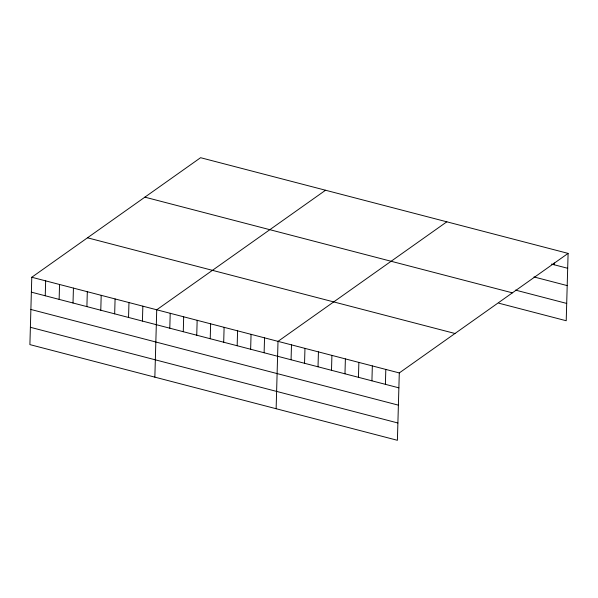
<?xml version="1.0" encoding="UTF-8"?>
<svg xmlns="http://www.w3.org/2000/svg" width="598" height="598" viewBox="0 0 598 598"><rect width="100%" height="100%" fill="white"/><g stroke="black" fill="none" stroke-linecap="round" stroke-linejoin="round"><path stroke-width="0.9" d="M568.1 253.388L200.592 157.7L31.784 277.255L29.9 344.612L397.408 440.3L399.292 372.935L568.1 253.388L566.216 320.745L498.844 303.201M45.246 295.771L45.665 280.866M59.135 299.389L59.546 284.484M73.016 302.999L73.434 288.101M86.897 306.617L87.315 291.712M100.785 310.227L101.197 295.33M114.667 313.845L115.085 298.94M128.548 317.456L128.966 302.558M142.436 321.074L142.847 306.169M154.852 377.144L156.736 309.786L325.544 190.239M169.795 328.197L170.213 313.292M183.272 331.703L183.683 316.805M196.742 335.216L197.161 320.311M210.219 338.722L210.638 323.817M223.697 342.228L224.108 327.33M237.167 345.741L237.585 330.836M250.644 349.247L251.063 334.342M264.122 352.753L264.54 337.855M276.134 408.718L278.01 341.361L446.826 221.813M291.069 359.772L291.488 344.874M304.546 363.278L304.965 348.38M318.024 366.791L318.435 351.886M331.501 370.297L331.912 355.399M344.971 373.81L345.39 358.905M358.449 377.316L358.867 362.41M371.926 380.821L372.337 365.924M385.396 384.335L385.815 369.429M554.211 264.779L554.264 262.918M551.513 264.077L567.681 268.285M533.962 276.949L567.203 285.597M515.498 290.105L566.702 303.433M144.88 197.153L512.396 292.841M87.487 237.802L454.996 333.49M31.784 277.255L399.292 372.935M31.365 292.153L398.873 387.84M30.879 309.465L398.388 405.152M30.386 327.3L397.894 422.988"/></g></svg>
